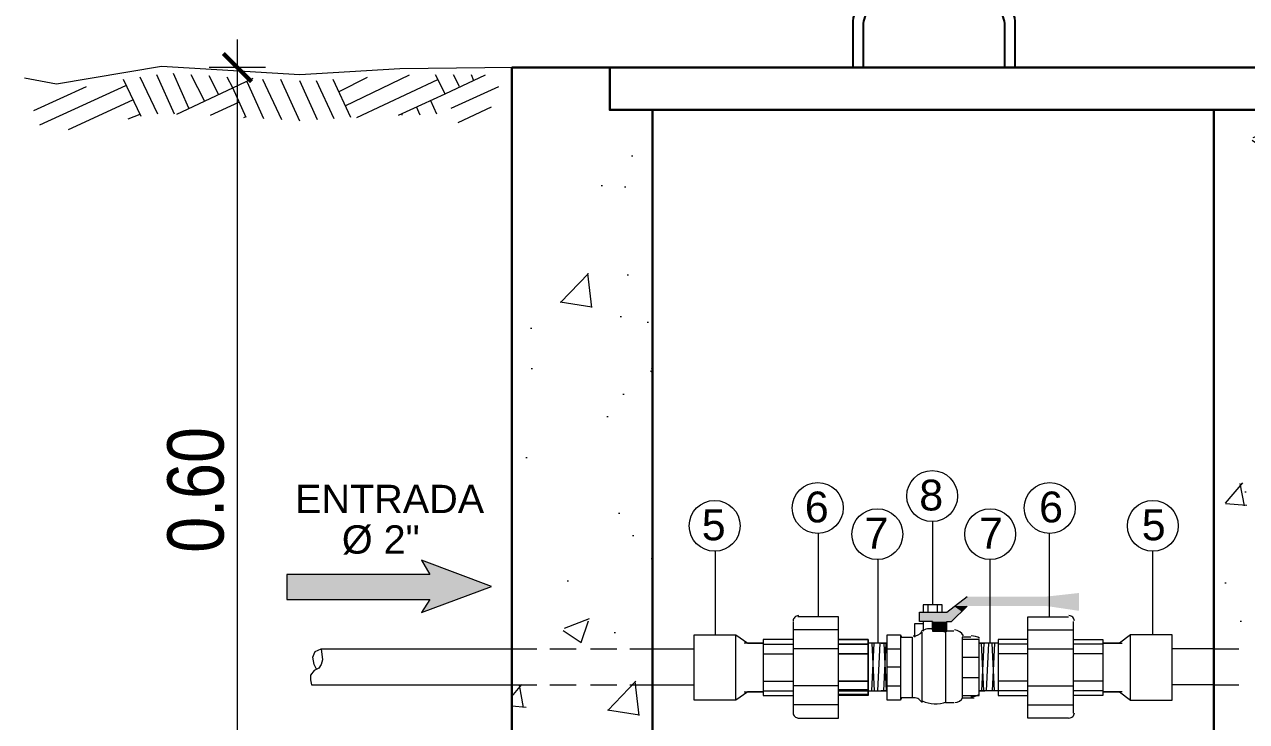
# Model space of a CAD drawing. Header units: metres. Extents: x 0 to 1935, y 0 to 1529.
# Drawn here: x 1889.511 to 1890.378, y 1482.735 to 1483.23 of the extents above; entities that cross this region are included whole.
import ezdxf

# ---------------------------------------------------------------- set-up
doc = ezdxf.new("R2010")
doc.units = ezdxf.units.M
doc.header["$LTSCALE"] = 0.005
doc.layers.add('-Acero techos', color=252, linetype='Continuous', lineweight=13)
for name, color, linetype in [('A_50_CotasExter', 7, 'Continuous'), ('FIERRO', 160, 'Continuous'), ('PDF_Sentido de flujo', 1, 'Continuous'), ('PDF_Text', 7, 'Continuous')]:
    doc.layers.add(name, color=color, linetype=linetype)
for name, color, linetype, true_color in [('PDF_Geometry', 9, 'Continuous', 0x808080), ('PDF_Muro secundario', 7, 'Continuous', 0x545454), ('PDF_TERRENO', 7, 'Continuous', 0x954a00), ("PDF_Tub. de desague 2''", 7, 'Continuous', 0xa500dd), ("PDF_Tub. de desague 4''", 7, 'Continuous', 0x002595)]:
    doc.layers.add(name, color=color, linetype=linetype, true_color=true_color)
doc.styles.add('-Arial Narrow', font='ARIALN.TTF')
doc.styles.add('PDF Arial-BoldMT', font='arial.ttf')
doc.dimstyles.new('Esc 1_20n', dxfattribs={"dimscale": 0.02, "dimtxt": 2, "dimasz": 1, "dimexe": 1, "dimexo": 1, "dimgap": 0.45, "dimtad": 1, "dimtoh": 1, "dimzin": 3, "dimdsep": 46, "dimtxsty": '-Arial Narrow', "dimblk": 'ARCHTICK', "dimcen": 1, "dimdle": 1, "dimclrd": 252, "dimclre": 252, "dimclrt": 252, "dimadec": 0, "dimazin": 0, "dimtfac": 1, "dimtix": 1, "dimtmove": 1, "dimatfit": 2, "dimldrblk": 'ARCHTICK', "dimfxl": 1, "dimfxlon": 1, "dimtolj": 2, "dimlwd": 5, "dimlwe": 5, "dimarcsym": 0})

# ---------------------------------------------------------------- blocks, each defined once
blk = doc.blocks.new('_ArchTick')
at = {"color": 0, "linetype": 'ByBlock', "const_width": 0.15}
blk.add_lwpolyline([(-0.5, -0.5), (0.5, 0.5)], dxfattribs=at)
blk = doc.blocks.new('*D299')
at = {"layer": 'A_50_CotasExter', "color": 252, "lineweight": 5, "ltscale": 0.005, "transparency": 16777216}
for p, q in [((1889.66229, 1482.57956), (1889.66229, 1483.21895)), ((1889.68229, 1483.19895), (1889.64229, 1483.19895)), ((1889.68229, 1482.59956), (1889.64229, 1482.59956))]:
    blk.add_line(p, q, dxfattribs=at)
at = {"layer": 'Defpoints', "color": 0, "ltscale": 0.005, "transparency": 16777216}
for p in [(1889.66229, 1483.19895), (1889.76052, 1483.19895), (1889.76052, 1482.59956)]:
    blk.add_point(p, dxfattribs=at)
at = {"layer": 'A_50_CotasExter', "color": 252, "lineweight": 5, "ltscale": 0.005, "transparency": 16777216, "xscale": 0.02, "yscale": 0.02, "zscale": 0.02}
for p, rotation in [((1889.66229, 1483.19895), 90), ((1889.66229, 1482.59956), 270)]:
    blk.add_blockref('_ArchTick', p, dxfattribs=dict(at, rotation=rotation))
at = {"layer": 'A_50_CotasExter', "color": 252, "ltscale": 0.005, "transparency": 16777216, "insert": (1889.63287, 1482.89926), "char_height": 0.04, "attachment_point": 5, "rotation": 90, "style": '-Arial Narrow'}
blk.add_mtext('\\A2;0.60', dxfattribs=at)
blk = doc.blocks.new('*D327')
at = {"layer": 'A_50_CotasExter', "color": 252, "lineweight": 5, "ltscale": 0.005, "transparency": 16777216}
for p, q in [((1889.85701, 1483.24313), (1889.85701, 1483.28313)), ((1890.45556, 1483.24313), (1890.45556, 1483.28313)), ((1889.83701, 1483.26313), (1890.47556, 1483.26313))]:
    blk.add_line(p, q, dxfattribs=at)
at = {"layer": 'Defpoints', "color": 0, "ltscale": 0.005, "transparency": 16777216}
for p in [(1890.45556, 1483.26313), (1889.85701, 1483.19896), (1890.45556, 1483.19896)]:
    blk.add_point(p, dxfattribs=at)
at = {"layer": 'A_50_CotasExter', "color": 252, "lineweight": 5, "ltscale": 0.005, "transparency": 16777216, "xscale": 0.02, "yscale": 0.02, "zscale": 0.02, "rotation": 180}
blk.add_blockref('_ArchTick', (1889.85701, 1483.26313), dxfattribs=at)
at = {"layer": 'A_50_CotasExter', "color": 252, "lineweight": 5, "ltscale": 0.005, "transparency": 16777216, "xscale": 0.02, "yscale": 0.02, "zscale": 0.02}
blk.add_blockref('_ArchTick', (1890.45556, 1483.26313), dxfattribs=at)
at = {"layer": 'A_50_CotasExter', "color": 252, "ltscale": 0.005, "transparency": 16777216, "insert": (1890.15628, 1483.29255), "char_height": 0.04, "attachment_point": 5, "style": '-Arial Narrow'}
blk.add_mtext('\\A2;0.60', dxfattribs=at)

msp = doc.modelspace()

# ---------------------------------------------------------------- hatches: boundary and pattern name
at = {"layer": '-Acero techos', "lineweight": 5, "ltscale": 0.005, "true_color": 0x939598}
h = msp.add_hatch(dxfattribs=at)
h.set_pattern_fill('AR-CONC', color=252, scale=0.001)
h.set_pattern_definition([(50, (72.65784, 38.88062), (0.182184669, -0.015939086), [0.01905, -0.20955]), (355, (72.65784, 38.88062), (-0.035243421, 0.191056845), [0.01524, -0.167640584]), (100.451445, (72.67302, 38.87929), (0.146941247, 0.175117752), [0.016190009, -0.178090245]), (46.1842, (72.65784, 38.93142), (0.27107904, -0.042042328), [0.028575, -0.314325]), (96.635558, (72.68043, 38.92791), (0.237404134, 0.247426125), [0.024285023, -0.267135608]), (351.184151, (72.65784, 38.93142), (0.237404134, 0.247426125), [0.022859967, -0.251459732]), (21, (72.68324, 38.91872), (0.151614391, -0.102265198), [0.01905, -0.20955]), (326, (72.68324, 38.91872), (0.061802028, 0.184187966), [0.01524, -0.16764]), (71.451445, (72.69588, 38.9102), (0.213416419, 0.081922769), [0.016190009, -0.178089938]), (37.5, (72.65784, 38.88062), (0.0030886033, 0.0845550389), [0, -0.165608, 0, -0.17018, 0, -0.168275]), (7.5, (72.65784, 38.88062), (0.0668196625, 0.1001805748), [0, -0.097028, 0, -0.161798, 0, -0.064135]), (327.5, (72.6012, 38.88062), (0.1355905952, -0.005728744), [0, -0.0635, 0, -0.19812, 0, -0.26289]), (317.5, (72.5758, 38.88062), (0.1481291814, 0.025426491), [0, -0.08255, 0, -0.131572, 0, -0.18669])])
h.paths.add_polyline_path([(1890.35495, 1482.69932), (1890.30507, 1482.69932), (1890.30507, 1482.59956), (1890.50544, 1482.59956), (1890.50544, 1482.69932), (1890.45556, 1482.69932), (1890.45556, 1483.19896), (1890.38647, 1483.19894), (1890.38647, 1483.16898), (1890.35495, 1483.16899)])
h.paths.add_polyline_path([(1889.95676, 1483.16896), (1889.92647, 1483.16896), (1889.92647, 1483.19896), (1889.85785, 1483.19896), (1889.85701, 1483.19895), (1889.85701, 1482.69932), (1889.80713, 1482.69932), (1889.80713, 1482.59956), (1890.00664, 1482.59956), (1890.00664, 1482.69932), (1889.95676, 1482.69932)])

# ---------------------------------------------------------------- linework, layer by layer
at = {"layer": 'FIERRO'}
msp.add_lwpolyline([(1890.19109, 1483.25272), (1890.12186, 1483.25272, 0.414214), (1890.09878, 1483.22964), (1890.09878, 1483.19896), (1890.10647, 1483.19896), (1890.10647, 1483.22858, -0.414214), (1890.12292, 1483.24502), (1890.19003, 1483.24502, -0.414214), (1890.20647, 1483.22858), (1890.20647, 1483.19896), (1890.21417, 1483.19896), (1890.21417, 1483.22964, 0.414214)], format="xyb", close=True, dxfattribs=at)
at = {"layer": 'PDF_Geometry', "color": 7, "lineweight": 13}
for p, q in [((1890.15544, 1482.87674), (1890.15544, 1482.81768)), ((1890.07428, 1482.86828), (1890.07428, 1482.80923)), ((1890.23829, 1482.86828), (1890.23829, 1482.80923)), ((1890.00115, 1482.8556), (1890.00115, 1482.79654)), ((1890.31141, 1482.8556), (1890.31141, 1482.79654)), ((1890.11655, 1482.84968), (1890.11655, 1482.79063)), ((1890.19602, 1482.84968), (1890.19602, 1482.79063))]:
    msp.add_line(p, q, dxfattribs=at)
for centre in [(1890.15516, 1482.8949), (1890.074, 1482.88645), (1890.23857, 1482.88645), (1890.00087, 1482.87376), (1890.31169, 1482.87376), (1890.11627, 1482.86785), (1890.1963, 1482.86785)]:
    msp.add_circle(centre, 0.01806, dxfattribs=at)
at = {"layer": 'PDF_Muro secundario', "color": 18, "lineweight": 30, "true_color": 0x000000}
for points in [[(1889.95676, 1482.69932), (1890.00664, 1482.69932), (1890.00664, 1482.59956), (1889.80713, 1482.59956), (1889.80713, 1482.69932), (1889.85701, 1482.69932), (1889.85701, 1483.19896), (1889.92647, 1483.19896), (1889.92647, 1483.16896), (1889.95676, 1483.16896)], [(1889.92647, 1483.16896), (1890.38647, 1483.16896), (1890.38647, 1483.19896), (1889.92647, 1483.19896)], [(1890.45556, 1482.69932), (1890.50544, 1482.69932), (1890.50544, 1482.59956), (1890.30507, 1482.59956), (1890.30507, 1482.69932), (1890.35495, 1482.69932), (1890.35495, 1483.16899), (1890.38647, 1483.16898), (1890.38647, 1483.19894), (1890.45556, 1483.19896)]]:
    msp.add_lwpolyline(points, close=True, dxfattribs=at)
at = {"layer": 'PDF_Sentido de flujo', "lineweight": 5}
msp.add_lwpolyline([(1889.79871, 1482.82154), (1889.79279, 1482.81224), (1889.84267, 1482.83084), (1889.79279, 1482.84943), (1889.79871, 1482.83929), (1889.69726, 1482.83929), (1889.69726, 1482.82154)], close=True, dxfattribs=at)
at = {"layer": 'PDF_Sentido de flujo', "transparency": 33554559}
for points in [[(1889.79279, 1482.84943), (1889.819, 1482.83929), (1889.79871, 1482.83929)], [(1889.819, 1482.83929), (1889.69726, 1482.83929), (1889.84267, 1482.83084)], [(1889.69726, 1482.83929), (1889.84267, 1482.83084), (1889.69726, 1482.83084)], [(1889.84267, 1482.83084), (1889.69726, 1482.83084), (1889.81731, 1482.82154)], [(1889.69726, 1482.83084), (1889.81731, 1482.82154), (1889.69726, 1482.82154)], [(1889.79871, 1482.82154), (1889.81731, 1482.82154), (1889.79279, 1482.81224)]]:
    msp.add_solid(points, dxfattribs=at)
at = {"layer": 'PDF_TERRENO', "lineweight": 5}
for points in [[(1889.85785, 1483.19896), (1889.77754, 1483.19811), (1889.70652, 1483.19389), (1889.60846, 1483.19981), (1889.53406, 1483.18712), (1889.51123, 1483.19135)], [(1889.61775, 1483.16599), (1889.60507, 1483.19389)], [(1889.6279, 1483.17022), (1889.61691, 1483.19473)], [(1889.63889, 1483.17529), (1889.62959, 1483.19389)], [(1889.64904, 1483.17952), (1889.64227, 1483.19304)], [(1889.73865, 1483.17191), (1889.7843, 1483.19389)], [(1889.77669, 1483.16514), (1889.80966, 1483.18036), (1889.8029, 1483.19389)], [(1889.80966, 1483.18036), (1889.83841, 1483.19389)], [(1889.81981, 1483.18543), (1889.81558, 1483.19389)], [(1889.82995, 1483.18966), (1889.82826, 1483.19389)], [(1889.518, 1483.16853), (1889.55519, 1483.18543)], [(1889.52222, 1483.15838), (1889.58309, 1483.18628)], [(1889.59408, 1483.1643), (1889.5814, 1483.19051)], [(1889.60592, 1483.16599), (1889.59324, 1483.1922)], [(1889.61945, 1483.16599), (1889.65918, 1483.18459), (1889.67355, 1483.19135)], [(1889.66848, 1483.16345), (1889.65918, 1483.18459), (1889.65495, 1483.1922)], [(1889.68116, 1483.16261), (1889.66932, 1483.18882)], [(1889.69384, 1483.16176), (1889.68032, 1483.19051)], [(1889.70652, 1483.16092), (1889.693, 1483.19051)], [(1889.7192, 1483.16176), (1889.70652, 1483.18966)], [(1889.73104, 1483.16261), (1889.71836, 1483.18966)], [(1889.74288, 1483.16345), (1889.73019, 1483.19051)], [(1889.73442, 1483.18205), (1889.75471, 1483.1922)], [(1889.7471, 1483.16345), (1889.80459, 1483.19051)], [(1889.81389, 1483.17022), (1889.84771, 1483.18543)], [(1889.54251, 1483.155), (1889.58817, 1483.17613)], [(1889.80375, 1483.16599), (1889.79952, 1483.17529)], [(1889.64312, 1483.16514), (1889.66341, 1483.17444)], [(1889.79191, 1483.16514), (1889.78937, 1483.17106)], [(1889.81896, 1483.16007), (1889.84263, 1483.17106)], [(1889.58478, 1483.16261), (1889.59324, 1483.16599)], [(1889.66679, 1483.16345), (1889.66848, 1483.1643)], [(1889.77923, 1483.16514), (1889.77923, 1483.16599)]]:
    msp.add_lwpolyline(points, dxfattribs=at)
at = {"layer": "PDF_Tub. de desague 2''", "lineweight": 9}
for points in [[(1890.3558, 1482.7864), (1890.32536, 1482.7864)], [(1890.3558, 1482.76104), (1890.32536, 1482.76104)]]:
    msp.add_lwpolyline(points, dxfattribs=at)
at = {"layer": "PDF_Tub. de desague 4''", "lineweight": 9}
for points in [[(1890.15544, 1482.79993), (1890.15544, 1482.80584), (1890.14614, 1482.80584), (1890.14614, 1482.81261), (1890.16558, 1482.81261), (1890.17995, 1482.8236)], [(1890.15205, 1482.81768), (1890.15205, 1482.81261)], [(1890.15544, 1482.80584), (1890.15544, 1482.79908), (1890.16558, 1482.79908), (1890.16558, 1482.80584), (1890.16896, 1482.80584), (1890.17995, 1482.81683)], [(1890.15882, 1482.81768), (1890.15882, 1482.81261)], [(1890.05652, 1482.80584), (1890.05652, 1482.74075)], [(1890.0599, 1482.73737), (1890.08865, 1482.73737), (1890.08865, 1482.80923), (1890.0599, 1482.80923)], [(1890.14867, 1482.80415), (1890.14275, 1482.80415), (1890.14275, 1482.79485)], [(1890.14867, 1482.80584), (1890.14867, 1482.79908)], [(1890.25181, 1482.73737), (1890.22307, 1482.73737), (1890.22307, 1482.80923), (1890.25181, 1482.80923)], [(1890.25519, 1482.80584), (1890.25519, 1482.74075)], [(1890.01594, 1482.75005), (1889.98635, 1482.75005), (1889.98635, 1482.79654), (1890.01594, 1482.79654), (1890.0244, 1482.79063), (1890.03539, 1482.79063), (1890.02186, 1482.79063)], [(1890.02186, 1482.75597), (1890.03539, 1482.75597), (1890.0244, 1482.75597), (1890.01594, 1482.75005), (1890.01594, 1482.79654)], [(1890.08865, 1482.79993), (1890.05652, 1482.79993)], [(1890.13261, 1482.79654), (1890.13346, 1482.79485), (1890.14106, 1482.79485), (1890.14106, 1482.75174), (1890.13346, 1482.75174), (1890.13261, 1482.75005)], [(1890.14783, 1482.79824), (1890.14783, 1482.74836)], [(1890.16474, 1482.79908), (1890.16389, 1482.79824), (1890.16389, 1482.79908)], [(1890.17065, 1482.79908), (1890.16474, 1482.79908), (1890.16474, 1482.79824), (1890.16474, 1482.74836), (1890.17065, 1482.74836)], [(1890.18249, 1482.79485), (1890.17657, 1482.79485), (1890.17657, 1482.77372), (1890.17657, 1482.75174), (1890.18503, 1482.75174)], [(1890.22307, 1482.79993), (1890.25519, 1482.79993)], [(1890.29577, 1482.75005), (1890.32536, 1482.75005), (1890.32536, 1482.79654), (1890.29577, 1482.79654), (1890.28817, 1482.79063), (1890.27633, 1482.79063), (1890.28986, 1482.79063)], [(1890.28986, 1482.75597), (1890.27633, 1482.75597), (1890.28817, 1482.75597), (1890.29577, 1482.75005), (1890.29577, 1482.79654)], [(1889.71836, 1482.77203), (1889.71667, 1482.77541), (1889.71582, 1482.78048), (1889.71667, 1482.78302), (1889.71751, 1482.78471), (1889.72174, 1482.7864), (1889.72259, 1482.77879), (1889.72174, 1482.77541), (1889.72005, 1482.77287), (1889.71667, 1482.77118), (1889.71413, 1482.7678), (1889.71413, 1482.76442), (1889.71498, 1482.76104), (1889.8587, 1482.76104)], [(1889.72174, 1482.7864), (1889.8587, 1482.7864)], [(1889.8587, 1482.7864), (1889.87476, 1482.7864)], [(1889.88406, 1482.7864), (1889.90266, 1482.7864)], [(1889.9128, 1482.7864), (1889.9314, 1482.7864)], [(1889.9407, 1482.7864), (1889.95676, 1482.7864)], [(1889.95676, 1482.7864), (1889.98635, 1482.7864)], [(1890.05652, 1482.79316), (1890.03539, 1482.79316), (1890.03539, 1482.75343), (1890.05652, 1482.75343)], [(1890.03539, 1482.78978), (1890.05652, 1482.78978)], [(1890.08865, 1482.7864), (1890.05652, 1482.7864)], [(1890.08865, 1482.75427), (1890.10978, 1482.75427), (1890.10978, 1482.79316), (1890.08865, 1482.79316), (1890.10978, 1482.79316), (1890.10978, 1482.75343), (1890.08865, 1482.75343)], [(1890.11908, 1482.79063), (1890.12331, 1482.79063), (1890.10978, 1482.79063)], [(1890.11232, 1482.79063), (1890.11401, 1482.75681)], [(1890.11232, 1482.75681), (1890.11401, 1482.79063)], [(1890.11655, 1482.75681), (1890.11824, 1482.79063)], [(1890.12077, 1482.79063), (1890.12247, 1482.75681)], [(1890.12077, 1482.75681), (1890.12247, 1482.79063)], [(1890.12331, 1482.7864), (1890.13261, 1482.7864)], [(1890.17657, 1482.75343), (1890.18841, 1482.75343), (1890.18841, 1482.77372), (1890.18841, 1482.79316), (1890.17657, 1482.79316)], [(1890.20193, 1482.79063), (1890.18841, 1482.79063), (1890.19263, 1482.79063)], [(1890.19179, 1482.75681), (1890.1901, 1482.79063)], [(1890.19179, 1482.79063), (1890.1901, 1482.75681)], [(1890.19517, 1482.79063), (1890.19348, 1482.75681)], [(1890.1994, 1482.75681), (1890.19771, 1482.79063)], [(1890.1994, 1482.79063), (1890.19771, 1482.75681)], [(1890.22307, 1482.79316), (1890.20193, 1482.79316), (1890.20193, 1482.75343), (1890.22307, 1482.75343)], [(1890.22307, 1482.78978), (1890.20193, 1482.78978)], [(1890.22307, 1482.7864), (1890.25519, 1482.7864)], [(1890.25519, 1482.79316), (1890.27633, 1482.79316), (1890.27633, 1482.75343), (1890.25519, 1482.75343)], [(1890.27633, 1482.78978), (1890.25519, 1482.78978)], [(1890.35495, 1482.7864), (1890.37271, 1482.7864)], [(1890.03539, 1482.78302), (1890.05652, 1482.78302)], [(1890.17657, 1482.78048), (1890.18841, 1482.78048)], [(1890.22307, 1482.78302), (1890.20193, 1482.78302)], [(1890.27633, 1482.78302), (1890.25519, 1482.78302)], [(1890.12331, 1482.77372), (1890.13261, 1482.77372)], [(1889.8587, 1482.76104), (1889.87476, 1482.76104)], [(1889.88406, 1482.76104), (1889.90266, 1482.76104)], [(1889.9128, 1482.76104), (1889.9314, 1482.76104)], [(1889.9407, 1482.76104), (1889.95676, 1482.76104)], [(1889.95676, 1482.76104), (1889.98635, 1482.76104)], [(1890.03539, 1482.76357), (1890.05652, 1482.76357)], [(1890.08865, 1482.76019), (1890.05652, 1482.76019)], [(1890.12331, 1482.76019), (1890.13261, 1482.76019)], [(1890.17657, 1482.76611), (1890.18841, 1482.76611)], [(1890.22307, 1482.76357), (1890.20193, 1482.76357)], [(1890.22307, 1482.76019), (1890.25519, 1482.76019)], [(1890.27633, 1482.76357), (1890.25519, 1482.76357)], [(1890.35495, 1482.76104), (1890.37271, 1482.76104)], [(1890.03539, 1482.75681), (1890.05652, 1482.75681)], [(1890.08865, 1482.75766), (1890.10978, 1482.75766)], [(1890.08865, 1482.75681), (1890.10978, 1482.75681), (1890.12331, 1482.75681), (1890.11908, 1482.75681)], [(1890.22307, 1482.75681), (1890.20193, 1482.75681), (1890.18841, 1482.75681), (1890.19263, 1482.75681)], [(1890.27633, 1482.75681), (1890.25519, 1482.75681)], [(1890.08865, 1482.74667), (1890.05652, 1482.74667)], [(1890.16474, 1482.74836), (1890.16474, 1482.74836)], [(1890.22307, 1482.74667), (1890.25519, 1482.74667)]]:
    msp.add_lwpolyline(points, dxfattribs=at)
for points in [[(1890.14867, 1482.81261), (1890.1622, 1482.81261), (1890.1622, 1482.81768), (1890.14867, 1482.81768)], [(1890.13261, 1482.75174), (1890.13261, 1482.75005), (1890.12331, 1482.75005), (1890.12331, 1482.79654), (1890.13261, 1482.79654), (1890.13261, 1482.79485)], [(1890.10978, 1482.78978), (1890.08865, 1482.78978)], [(1890.10978, 1482.78302), (1890.08865, 1482.78302)], [(1890.10978, 1482.76357), (1890.08865, 1482.76357)]]:
    msp.add_lwpolyline(points, close=True, dxfattribs=at)
for centre, radius, start, end in [((1890.06033, 1482.80627), 0.0038, 89.99885, 180.00115), ((1890.25224, 1482.80627), 0.0038, 359.99885, 90.00115), ((1890.14233, 1482.80289), 0.00719, 264.11796, 324.33693), ((1890.15417, 1482.78683), 0.01395, 81.76299, 117.55183), ((1890.17023, 1482.7919), 0.00803, 28.50344, 84.1208), ((1890.18291, 1482.78429), 0.01141, 58.53143, 90.20615), ((1890.14233, 1482.7454), 0.00634, 30.88806, 100.65587), ((1890.17108, 1482.7547), 0.00634, 271.70056, 335.67664), ((1890.18376, 1482.75977), 0.00719, 260.4585, 310.80095), ((1890.15755, 1482.77076), 0.02325, 246.18762, 289.40687), ((1890.06033, 1482.74117), 0.0038, 179.99885, 270.00115), ((1890.25224, 1482.74117), 0.0038, 269.99885, 0.00115)]:
    msp.add_arc(centre, radius, start, end, dxfattribs=at)
for points in [[(1890.17995, 1482.8236), (1890.25942, 1482.81683), (1890.17065, 1482.81683)], [(1890.25942, 1482.8236), (1890.17995, 1482.8236), (1890.25942, 1482.81683)], [(1890.25942, 1482.82613), (1890.25942, 1482.8236), (1890.2366, 1482.8236)], [(1890.17657, 1482.81261), (1890.14614, 1482.81261), (1890.16896, 1482.80584)], [(1890.14614, 1482.81261), (1890.16896, 1482.80584), (1890.14614, 1482.80584)], [(1890.17065, 1482.81683), (1890.17657, 1482.81261), (1890.16558, 1482.81261)], [(1890.17995, 1482.81683), (1890.17065, 1482.81683), (1890.17657, 1482.81261)], [(1890.2366, 1482.81683), (1890.25942, 1482.81683), (1890.25942, 1482.81345)], [(1890.16558, 1482.80584), (1890.15544, 1482.80584), (1890.16558, 1482.79908)], [(1890.15544, 1482.80584), (1890.16558, 1482.79908), (1890.15544, 1482.79908)]]:
    msp.add_solid(points, dxfattribs=at)

# ---------------------------------------------------------------- texts
at = {"layer": 'PDF_Text', "lineweight": 13, "style": 'PDF Arial-BoldMT'}
for s, p in [('8', (1890.14599, 1482.88468)), ('6', (1890.06483, 1482.87623)), ('6', (1890.231, 1482.87623)), ('5', (1889.9917, 1482.86355)), ('5', (1890.30383, 1482.86355)), ('7', (1890.1071, 1482.85763)), ('7', (1890.18842, 1482.85763))]:
    msp.add_text(s, height=0.02186, dxfattribs=at).set_placement(p)
at = {"layer": 'PDF_Text', "char_height": 0.020096, "attachment_point": 4, "style": 'PDF Arial-BoldMT'}
for s, insert in [('ENTRADA', (1889.70323, 1482.89287)), ('Ø 2"', (1889.7364, 1482.86372))]:
    msp.add_mtext(s, dxfattribs=dict(at, insert=insert))

# ---------------------------------------------------------------- dimensions: what is measured, and where the dimension line sits
at = {"layer": 'A_50_CotasExter', "color": 18, "ltscale": 0.005, "true_color": 0x000000}
for p1, p2, distance, picture, middle in [((1889.85701, 1483.19896), (1890.45556, 1483.19896), 0.06417, '*D327', (1890.15628, 1483.29255)), ((1889.76052, 1482.59956), (1889.76052, 1483.19895), 0.09823, '*D299', (1889.63287, 1482.89926))]:
    dim = msp.add_aligned_dim(p1=p1, p2=p2, distance=distance, dimstyle='Esc 1_20n', dxfattribs=at)
    dim.commit()
    dim.dimension.update_dxf_attribs({"geometry": picture, "text_midpoint": middle})

doc.saveas('drawing.dxf')
